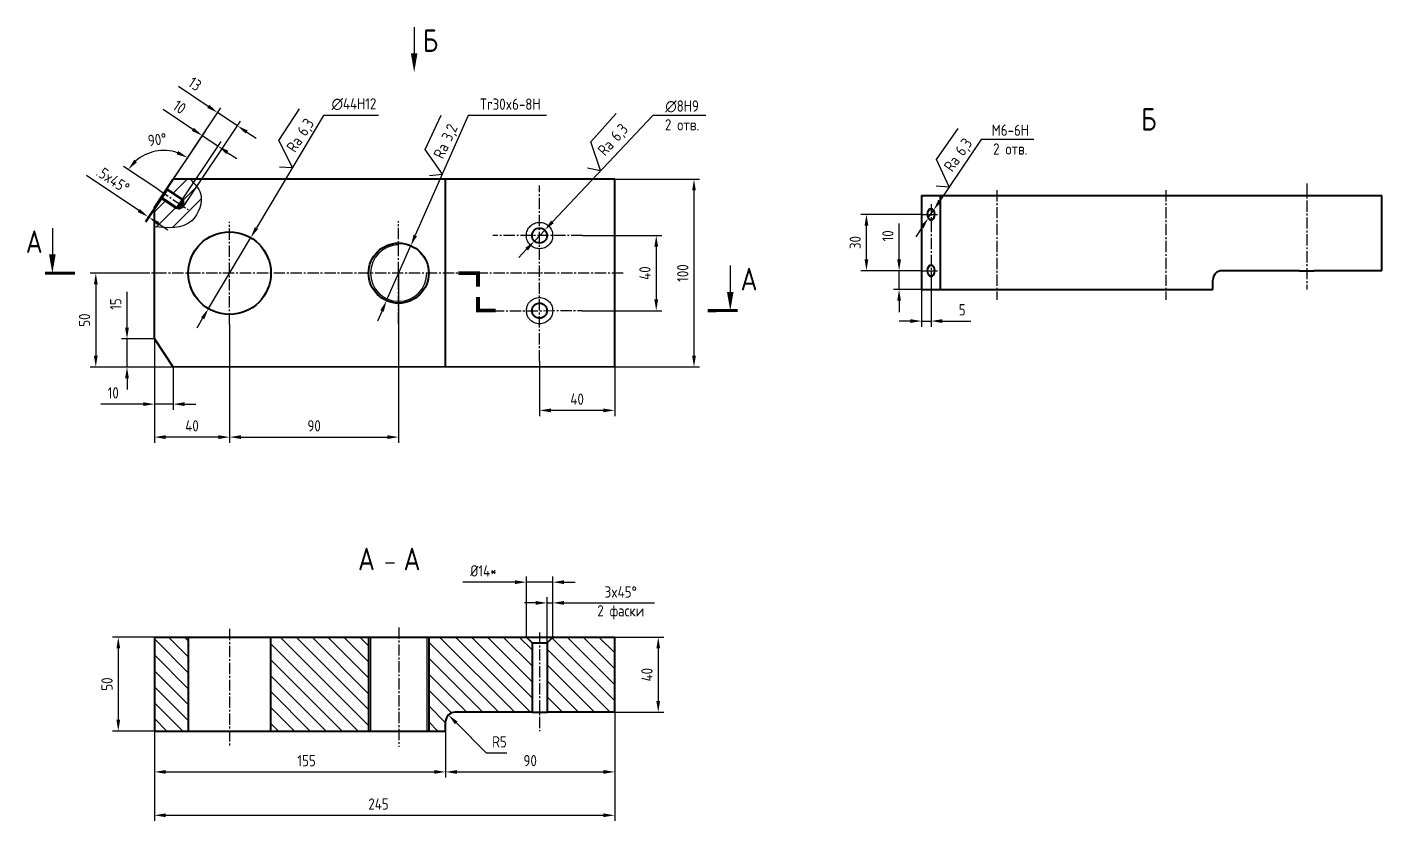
# Model space of a CAD drawing. Header units: millimetres. Extents: x 7762 to 33329, y -3692 to 24298.
# Drawn here: x 7762 to 8483, y -3636 to -3213 of the extents above; entities that cross this region are included whole.
import ezdxf
from ezdxf.enums import TextEntityAlignment as Align

# ---------------------------------------------------------------- set-up
doc = ezdxf.new("R2010")
doc.units = ezdxf.units.MM
doc.linetypes.add('CENTER2', pattern=[1.125, 0.75, -0.125, 0.125, -0.125])
doc.linetypes.add('HIDDEN', pattern=[9.525, 6.35, -3.175])
for name, color, linetype in [('Bord', 1, 'Continuous'), ('CEN2', 5, 'CENTER2'), ('Dim', 7, 'Continuous'), ('Hatch', 250, 'Continuous'), ('Hide', 250, 'HIDDEN'), ('Text', 3, 'Continuous'), ('Textb', 6, 'Continuous')]:
    doc.layers.add(name, color=color, linetype=linetype)
doc.layers.add('Cont', color=6, linetype='Continuous', lineweight=40)
doc.styles.add('GOST2_304', font='cs_gost2304.shx', dxfattribs={"oblique": 15})
doc.styles.add('Style1', font='romans.shx', dxfattribs={"width": 0.8})
doc.dimstyles.new('Dia_2', dxfattribs={"dimscale": 2, "dimtxt": 3, "dimasz": 3, "dimexe": 1.25, "dimexo": 0, "dimgap": 1.5, "dimtad": 2, "dimtoh": 1, "dimtxsty": 'Style1', "dimcen": 2.5, "dimclrt": 3, "dimadec": 0, "dimazin": 0, "dimtfac": 1, "dimtmove": 1, "dimatfit": 3, "dimfxl": 1, "dimarcsym": 0})
doc.dimstyles.new('LIN_2', dxfattribs={"dimscale": 2, "dimtxt": 3, "dimasz": 3, "dimexe": 1.5, "dimexo": 0, "dimgap": 1.5, "dimtad": 1, "dimzin": 13, "dimdsep": 46, "dimtxsty": 'Style1', "dimcen": 0, "dimclrt": 3, "dimadec": 0, "dimazin": 0, "dimtfac": 1, "dimtmove": 0, "dimatfit": 0, "dimfxl": 1, "dimtolj": 1, "dimtzin": 13, "dimarcsym": 0})
pattern_1 = [(135, (7622.004, -3645.1846), (-4.24264, -4.24264), [])]

# ---------------------------------------------------------------- blocks, each defined once
blk = doc.blocks.new('razrez07')
at = {"layer": 'Text'}
blk.add_lwpolyline([(0, 12), (0, 5)], dxfattribs=at)
blk.add_lwpolyline([(0, 0, 0, 1.76, 0), (0, 5, 1.76, 1.76, 0)], format="xyseb", dxfattribs=at)
at = {"layer": 'Text', "const_width": 0.8}
blk.add_lwpolyline([(-2, 0), (6, 0)], dxfattribs=at)
at = {"layer": 'Textb', "style": 'GOST2_304', "oblique": 15}
blk.add_attdef('А', (-7.09, 5.4), '', height=6, dxfattribs=at)
blk = doc.blocks.new('*D107')
at = {"layer": 'Defpoints', "color": 0, "transparency": 16777216}
for p in [(8074.82, -3538.06), (8074.82, -3578.06), (8097.98, -3578.06)]:
    blk.add_point(p, dxfattribs=at)
at = {"layer": 'Dim', "color": 0, "lineweight": -2, "transparency": 16777216}
for p, q in [((8074.82, -3538.06), (8100.98, -3538.06)), ((8097.98, -3544.06), (8097.98, -3572.06)), ((8074.82, -3578.06), (8100.98, -3578.06))]:
    blk.add_line(p, q, dxfattribs=at)
at = {"layer": 'Dim', "color": 0, "transparency": 16777216}
for points in [[(8096.98, -3544.06), (8098.98, -3544.06), (8097.98, -3538.06)], [(8096.98, -3572.06), (8098.98, -3572.06), (8097.98, -3578.06)]]:
    blk.add_solid(points, dxfattribs=at)
at = {"layer": 'Dim', "color": 3, "transparency": 16777216, "insert": (8091.98, -3558.06), "char_height": 6, "attachment_point": 5, "rotation": 90, "style": 'Style1'}
blk.add_mtext('\\A1;40', dxfattribs=at)
blk = doc.blocks.new('*D108')
at = {"layer": 'Defpoints', "color": 0, "transparency": 16777216}
for p in [(7829.82, -3588.06), (7984.82, -3588.06), (7984.82, -3609.84)]:
    blk.add_point(p, dxfattribs=at)
at = {"layer": 'Dim', "color": 0, "lineweight": -2, "transparency": 16777216}
for p, q in [((7829.82, -3588.06), (7829.82, -3612.84)), ((7984.82, -3588.06), (7984.82, -3612.84)), ((7835.82, -3609.84), (7978.82, -3609.84))]:
    blk.add_line(p, q, dxfattribs=at)
at = {"layer": 'Dim', "color": 0, "transparency": 16777216}
for points in [[(7835.82, -3608.84), (7835.82, -3610.84), (7829.82, -3609.84)], [(7978.82, -3608.84), (7978.82, -3610.84), (7984.82, -3609.84)]]:
    blk.add_solid(points, dxfattribs=at)
at = {"layer": 'Dim', "color": 3, "transparency": 16777216, "insert": (7910.8, -3603.84), "char_height": 6, "attachment_point": 5, "style": 'Style1'}
blk.add_mtext('\\A1;155', dxfattribs=at)
blk = doc.blocks.new('*D109')
at = {"layer": 'Defpoints', "color": 0, "transparency": 16777216}
for p in [(7829.82, -3538.06), (7810.57, -3588.06), (7829.82, -3588.06)]:
    blk.add_point(p, dxfattribs=at)
at = {"layer": 'Dim', "color": 0, "lineweight": -2, "transparency": 16777216}
for p, q in [((7829.82, -3538.06), (7807.57, -3538.06)), ((7810.57, -3544.06), (7810.57, -3582.06)), ((7829.82, -3588.06), (7807.57, -3588.06))]:
    blk.add_line(p, q, dxfattribs=at)
at = {"layer": 'Dim', "color": 0, "transparency": 16777216}
for points in [[(7809.57, -3544.06), (7811.57, -3544.06), (7810.57, -3538.06)], [(7809.57, -3582.06), (7811.57, -3582.06), (7810.57, -3588.06)]]:
    blk.add_solid(points, dxfattribs=at)
at = {"layer": 'Dim', "color": 3, "transparency": 16777216, "insert": (7804.57, -3563.06), "char_height": 6, "attachment_point": 5, "rotation": 90, "style": 'Style1'}
blk.add_mtext('\\A1;50', dxfattribs=at)
blk = doc.blocks.new('*D110')
at = {"layer": 'Defpoints', "color": 0, "transparency": 16777216}
for p in [(8074.82, -3578.06), (7984.82, -3588.06), (8074.82, -3609.84)]:
    blk.add_point(p, dxfattribs=at)
at = {"layer": 'Dim', "color": 0, "lineweight": -2, "transparency": 16777216}
for p, q in [((8074.82, -3578.06), (8074.82, -3612.84)), ((7984.82, -3588.06), (7984.82, -3612.84)), ((7990.82, -3609.84), (8068.82, -3609.84))]:
    blk.add_line(p, q, dxfattribs=at)
at = {"layer": 'Dim', "color": 0, "transparency": 16777216}
for points in [[(7990.82, -3608.84), (7990.82, -3610.84), (7984.82, -3609.84)], [(8068.82, -3608.84), (8068.82, -3610.84), (8074.82, -3609.84)]]:
    blk.add_solid(points, dxfattribs=at)
at = {"layer": 'Dim', "color": 3, "transparency": 16777216, "insert": (8029.82, -3603.84), "char_height": 6, "attachment_point": 5, "style": 'Style1'}
blk.add_mtext('\\A1;90', dxfattribs=at)
blk = doc.blocks.new('*D111')
at = {"layer": 'Defpoints', "color": 0, "transparency": 16777216}
for p in [(8074.82, -3578.06), (7829.82, -3588.06), (8074.82, -3632.93)]:
    blk.add_point(p, dxfattribs=at)
at = {"layer": 'Dim', "color": 0, "lineweight": -2, "transparency": 16777216}
for p, q in [((8074.82, -3578.06), (8074.82, -3635.93)), ((7829.82, -3588.06), (7829.82, -3635.93)), ((7835.82, -3632.93), (8068.82, -3632.93))]:
    blk.add_line(p, q, dxfattribs=at)
at = {"layer": 'Dim', "color": 0, "transparency": 16777216}
for points in [[(7835.82, -3631.93), (7835.82, -3633.93), (7829.82, -3632.93)], [(8068.82, -3631.93), (8068.82, -3633.93), (8074.82, -3632.93)]]:
    blk.add_solid(points, dxfattribs=at)
at = {"layer": 'Dim', "color": 3, "transparency": 16777216, "insert": (7949.1, -3626.93), "char_height": 6, "attachment_point": 5, "style": 'Style1'}
blk.add_mtext('\\A1;245', dxfattribs=at)
blk = doc.blocks.new('*D112')
at = {"layer": 'Defpoints', "color": 0, "transparency": 16777216}
for p in [(7821.26, -3344.24), (7798.6, -3394.23), (7839.82, -3394.23)]:
    blk.add_point(p, dxfattribs=at)
at = {"layer": 'Dim', "color": 0, "lineweight": -2, "transparency": 16777216}
for p, q in [((7821.26, -3344.24), (7795.6, -3344.24)), ((7798.6, -3350.24), (7798.6, -3388.23)), ((7839.82, -3394.23), (7795.6, -3394.23))]:
    blk.add_line(p, q, dxfattribs=at)
at = {"layer": 'Dim', "color": 0, "transparency": 16777216}
for points in [[(7797.6, -3350.24), (7799.6, -3350.24), (7798.6, -3344.24)], [(7797.6, -3388.23), (7799.6, -3388.23), (7798.6, -3394.23)]]:
    blk.add_solid(points, dxfattribs=at)
at = {"layer": 'Dim', "color": 3, "transparency": 16777216, "insert": (7792.6, -3369.24), "char_height": 6, "attachment_point": 5, "rotation": 90, "style": 'Style1'}
blk.add_mtext('\\A1;50', dxfattribs=at)
blk = doc.blocks.new('*D113')
at = {"layer": 'Defpoints', "color": 0, "transparency": 16777216}
for p in [(7959.81, -3343.89), (7869.81, -3371.52), (7959.81, -3431.54)]:
    blk.add_point(p, dxfattribs=at)
at = {"layer": 'Dim', "color": 0, "lineweight": -2, "transparency": 16777216}
for p, q in [((7959.81, -3343.89), (7959.81, -3434.54)), ((7869.81, -3371.52), (7869.81, -3434.54)), ((7875.81, -3431.54), (7953.81, -3431.54))]:
    blk.add_line(p, q, dxfattribs=at)
at = {"layer": 'Dim', "color": 0, "transparency": 16777216}
for points in [[(7875.81, -3430.54), (7875.81, -3432.54), (7869.81, -3431.54)], [(7953.81, -3430.54), (7953.81, -3432.54), (7959.81, -3431.54)]]:
    blk.add_solid(points, dxfattribs=at)
at = {"layer": 'Dim', "color": 3, "transparency": 16777216, "insert": (7914.81, -3425.54), "char_height": 6, "attachment_point": 5, "style": 'Style1'}
blk.add_mtext('\\A1;90', dxfattribs=at)
blk = doc.blocks.new('*D114')
at = {"layer": 'Defpoints', "color": 0, "transparency": 16777216}
for p in [(8074.8, -3294.2), (8074.82, -3394.2), (8117.02, -3394.2)]:
    blk.add_point(p, dxfattribs=at)
at = {"layer": 'Dim', "color": 0, "lineweight": -2, "transparency": 16777216}
for p, q in [((8074.8, -3294.2), (8120.02, -3294.2)), ((8117.02, -3300.2), (8117.02, -3388.2)), ((8074.82, -3394.2), (8120.02, -3394.2))]:
    blk.add_line(p, q, dxfattribs=at)
at = {"layer": 'Dim', "color": 0, "transparency": 16777216}
for points in [[(8116.02, -3300.2), (8118.02, -3300.2), (8117.02, -3294.2)], [(8116.02, -3388.2), (8118.02, -3388.2), (8117.02, -3394.2)]]:
    blk.add_solid(points, dxfattribs=at)
at = {"layer": 'Dim', "color": 3, "transparency": 16777216, "insert": (8111.02, -3344.2), "char_height": 6, "attachment_point": 5, "rotation": 90, "style": 'Style1'}
blk.add_mtext('\\A1;100', dxfattribs=at)
blk = doc.blocks.new('*D115')
at = {"layer": 'Defpoints', "color": 0, "transparency": 16777216}
for p in [(8057.63, -3324.21), (8057.57, -3364.21), (8096.92, -3364.21)]:
    blk.add_point(p, dxfattribs=at)
at = {"layer": 'Dim', "color": 0, "lineweight": -2, "transparency": 16777216}
for p, q in [((8057.63, -3324.21), (8099.92, -3324.21)), ((8096.92, -3330.21), (8096.92, -3358.21)), ((8057.57, -3364.21), (8099.92, -3364.21))]:
    blk.add_line(p, q, dxfattribs=at)
at = {"layer": 'Dim', "color": 0, "transparency": 16777216}
for points in [[(8095.92, -3330.21), (8097.92, -3330.21), (8096.92, -3324.21)], [(8095.92, -3358.21), (8097.92, -3358.21), (8096.92, -3364.21)]]:
    blk.add_solid(points, dxfattribs=at)
at = {"layer": 'Dim', "color": 3, "transparency": 16777216, "insert": (8090.92, -3344.21), "char_height": 6, "attachment_point": 5, "rotation": 90, "style": 'Style1'}
blk.add_mtext('\\A1;40', dxfattribs=at)
blk = doc.blocks.new('*D116')
at = {"layer": 'Defpoints', "color": 0, "transparency": 16777216}
for p in [(7881.07, -3325.33), (7858.55, -3363.13)]:
    blk.add_point(p, dxfattribs=at)
at = {"layer": 'Dim', "color": 0, "lineweight": -2, "transparency": 16777216}
for p, q in [((7919.87, -3260.24), (7884.15, -3320.18)), ((7949.16, -3260.24), (7919.87, -3260.24)), ((7858.55, -3363.13), (7881.07, -3325.33)), ((7855.48, -3368.28), (7852.4, -3373.44))]:
    blk.add_line(p, q, dxfattribs=at)
at = {"layer": 'Dim', "color": 0, "transparency": 16777216}
for points in [[(7883.29, -3319.67), (7885.01, -3320.69), (7881.07, -3325.33)], [(7854.62, -3367.77), (7856.33, -3368.79), (7858.55, -3363.13)]]:
    blk.add_solid(points, dxfattribs=at)
at = {"layer": 'Dim', "color": 3, "transparency": 16777216, "insert": (7936.01, -3254.24), "char_height": 6, "attachment_point": 5, "style": 'Style1'}
blk.add_mtext('∅44H12', dxfattribs=at)
blk = doc.blocks.new('*D117')
at = {"layer": 'Defpoints', "color": 0, "transparency": 16777216}
for p in [(7966.27, -3329.58), (7953.37, -3358.86)]:
    blk.add_point(p, dxfattribs=at)
at = {"layer": 'Dim', "color": 0, "lineweight": -2, "transparency": 16777216}
for p, q in [((7996.81, -3260.24), (7968.68, -3324.09)), ((8038.44, -3260.24), (7996.81, -3260.24)), ((7953.37, -3358.86), (7966.27, -3329.58)), ((7950.95, -3364.35), (7948.53, -3369.84))]:
    blk.add_line(p, q, dxfattribs=at)
at = {"layer": 'Dim', "color": 0, "transparency": 16777216}
for points in [[(7967.77, -3323.68), (7969.6, -3324.49), (7966.27, -3329.58)], [(7950.03, -3363.95), (7951.86, -3364.76), (7953.37, -3358.86)]]:
    blk.add_solid(points, dxfattribs=at)
at = {"layer": 'Dim', "color": 3, "transparency": 16777216, "insert": (8019.12, -3254.24), "char_height": 6, "attachment_point": 5, "style": 'Style1'}
blk.add_mtext('Tr30x6-8H', dxfattribs=at)
blk = doc.blocks.new('*D118')
at = {"layer": 'Defpoints', "color": 0, "transparency": 16777216}
for p in [(8037.56, -3321.29), (8032.06, -3327.12)]:
    blk.add_point(p, dxfattribs=at)
at = {"layer": 'Dim', "color": 0, "lineweight": -2, "transparency": 16777216}
for p, q in [((8095.1, -3260.24), (8041.67, -3316.93)), ((8123.25, -3260.24), (8095.1, -3260.24)), ((8032.06, -3327.12), (8037.56, -3321.29)), ((8027.94, -3331.49), (8023.83, -3335.86))]:
    blk.add_line(p, q, dxfattribs=at)
at = {"layer": 'Dim', "color": 0, "transparency": 16777216}
for points in [[(8040.94, -3316.24), (8042.4, -3317.61), (8037.56, -3321.29)], [(8027.22, -3330.81), (8028.67, -3332.18), (8032.06, -3327.12)]]:
    blk.add_solid(points, dxfattribs=at)
at = {"layer": 'Dim', "color": 3, "transparency": 16777216, "insert": (8110.67, -3260.24), "char_height": 6, "attachment_point": 5, "style": 'Style1'}
blk.add_mtext('∅8H9\\P2 отв.', dxfattribs=at)
blk = doc.blocks.new('*D119')
at = {"layer": 'Defpoints', "color": 0, "transparency": 16777216}
for p in [(8038.82, -3519.82), (8041.82, -3538.06), (8038.82, -3541.06)]:
    blk.add_point(p, dxfattribs=at)
at = {"layer": 'Dim', "color": 0, "lineweight": -2, "transparency": 16777216}
for p, q in [((8038.82, -3541.06), (8038.82, -3516.82)), ((8041.82, -3538.06), (8041.82, -3516.82)), ((8032.82, -3519.82), (8026.82, -3519.82)), ((8038.82, -3519.82), (8041.82, -3519.82)), ((8047.82, -3519.82), (8096, -3519.82))]:
    blk.add_line(p, q, dxfattribs=at)
at = {"layer": 'Dim', "color": 0, "transparency": 16777216}
for points in [[(8032.82, -3518.82), (8032.82, -3520.82), (8038.82, -3519.82)], [(8047.82, -3518.82), (8047.82, -3520.82), (8041.82, -3519.82)]]:
    blk.add_solid(points, dxfattribs=at)
at = {"layer": 'Dim', "color": 3, "transparency": 16777216, "insert": (8078.03, -3519.82), "char_height": 6, "attachment_point": 5, "style": 'Style1'}
blk.add_mtext('\\A1;3x45%%D\\P2 фаски', dxfattribs=at)
blk = doc.blocks.new('*D120')
at = {"layer": 'Defpoints', "color": 0, "transparency": 16777216}
for p in [(7989.82, -3583.06), (7993.35, -3586.59)]:
    blk.add_point(p, dxfattribs=at)
at = {"layer": 'Dim', "color": 0, "lineweight": -2, "transparency": 16777216}
for p, q in [((8006.58, -3599.83), (7990.52, -3583.76)), ((8017.35, -3599.83), (8006.58, -3599.83))]:
    blk.add_line(p, q, dxfattribs=at)
at = {"layer": 'Dim', "color": 0, "transparency": 16777216}
blk.add_solid([(7991.23, -3583.06), (7989.82, -3584.47), (7986.28, -3579.52)], dxfattribs=at)
at = {"layer": 'Dim', "color": 3, "transparency": 16777216, "insert": (8013.47, -3593.83), "char_height": 6, "attachment_point": 5, "style": 'Style1'}
blk.add_mtext('R5', dxfattribs=at)
blk = doc.blocks.new('*D121')
at = {"layer": 'Defpoints', "color": 0, "transparency": 16777216}
for p in [(8027.82, -3508.79), (8027.82, -3538.06), (8041.82, -3538.06)]:
    blk.add_point(p, dxfattribs=at)
at = {"layer": 'Dim', "color": 0, "lineweight": -2, "transparency": 16777216}
for p, q in [((8021.82, -3508.79), (7994.04, -3508.79)), ((8027.82, -3538.06), (8027.82, -3505.79)), ((8041.82, -3508.79), (8027.82, -3508.79)), ((8041.82, -3538.06), (8041.82, -3505.79)), ((8047.82, -3508.79), (8053.82, -3508.79))]:
    blk.add_line(p, q, dxfattribs=at)
at = {"layer": 'Dim', "color": 0, "transparency": 16777216}
for points in [[(8021.82, -3507.79), (8021.82, -3509.79), (8027.82, -3508.79)], [(8047.82, -3507.79), (8047.82, -3509.79), (8041.82, -3508.79)]]:
    blk.add_solid(points, dxfattribs=at)
at = {"layer": 'Dim', "color": 3, "transparency": 16777216, "insert": (8004.93, -3502.79), "char_height": 6, "attachment_point": 5, "style": 'Style1'}
blk.add_mtext('\\A1;%%C14*', dxfattribs=at)
blk = doc.blocks.new('*D122')
at = {"layer": 'Defpoints', "color": 0, "transparency": 16777216}
for p in [(8034.82, -3391.16), (8074.82, -3394.2), (8034.82, -3417.31)]:
    blk.add_point(p, dxfattribs=at)
at = {"layer": 'Dim', "color": 0, "lineweight": -2, "transparency": 16777216}
for p, q in [((8034.82, -3391.16), (8034.82, -3420.31)), ((8074.82, -3394.2), (8074.82, -3420.31)), ((8068.82, -3417.31), (8040.82, -3417.31))]:
    blk.add_line(p, q, dxfattribs=at)
at = {"layer": 'Dim', "color": 0, "transparency": 16777216}
for points in [[(8040.82, -3416.31), (8040.82, -3418.31), (8034.82, -3417.31)], [(8068.82, -3416.31), (8068.82, -3418.31), (8074.82, -3417.31)]]:
    blk.add_solid(points, dxfattribs=at)
at = {"layer": 'Dim', "color": 3, "transparency": 16777216, "insert": (8054.82, -3411.31), "char_height": 6, "attachment_point": 5, "style": 'Style1'}
blk.add_mtext('\\A1;40', dxfattribs=at)
blk = doc.blocks.new('ZNAK18')
at = {"layer": 'Textb'}
blk.add_line((6.83, 2.36), (9.27, 2.36), dxfattribs=at)
at = {"layer": 'Text', "style": 'Style1', "width": 0.8}
for p in [(3.82, -1.01), (15.94, -1.01)]:
    blk.add_attdef('1', p, '', height=3, dxfattribs=at)
at = {"layer": 'Textb', "style": 'Style1', "width": 0.8}
for p in [(4.02, 0.37), (16.14, 0.37)]:
    blk.add_attdef('А', text='', height=6, dxfattribs=at).set_placement(p, align=Align.RIGHT)
blk = doc.blocks.new('sherISO_03')
at = {"layer": 'Text'}
blk.add_line((4.04, 7), (14.12, 7), dxfattribs=at)
blk.add_lwpolyline([(-1.73, 3), (0, 0), (4.04, 7)], dxfattribs=at)
at = {"layer": 'Text', "style": 'Style1', "width": 0.8}
blk.add_text('Ra', height=3, dxfattribs=at).set_placement((3.58, 1.5))
blk.add_attdef('6,3', (8.73, 1.5), '', height=3, dxfattribs=at)
blk = doc.blocks.new('*D96')
at = {"layer": 'Defpoints', "color": 0, "transparency": 16777216}
for p in [(7869.81, -3371.52), (7829.82, -3379.24), (7829.82, -3431.54)]:
    blk.add_point(p, dxfattribs=at)
at = {"layer": 'Dim', "color": 0, "lineweight": -2, "transparency": 16777216}
for p, q in [((7869.81, -3371.52), (7869.81, -3434.54)), ((7829.82, -3379.24), (7829.82, -3434.54)), ((7863.81, -3431.54), (7835.82, -3431.54))]:
    blk.add_line(p, q, dxfattribs=at)
at = {"layer": 'Dim', "color": 0, "transparency": 16777216}
for points in [[(7835.82, -3430.54), (7835.82, -3432.54), (7829.82, -3431.54)], [(7863.81, -3430.54), (7863.81, -3432.54), (7869.81, -3431.54)]]:
    blk.add_solid(points, dxfattribs=at)
at = {"layer": 'Dim', "color": 3, "transparency": 16777216, "insert": (7849.82, -3425.54), "char_height": 6, "attachment_point": 5, "style": 'Style1'}
blk.add_mtext('\\A1;40', dxfattribs=at)
blk = doc.blocks.new('*D97')
at = {"layer": 'Defpoints', "color": 0, "transparency": 16777216}
for p in [(7829.82, -3379.24), (7839.82, -3394.23), (7829.82, -3413.98)]:
    blk.add_point(p, dxfattribs=at)
at = {"layer": 'Dim', "color": 0, "lineweight": -2, "transparency": 16777216}
for p, q in [((7829.82, -3379.24), (7829.82, -3416.98)), ((7839.82, -3394.23), (7839.82, -3416.98)), ((7823.82, -3413.98), (7801.34, -3413.98)), ((7839.82, -3413.98), (7829.82, -3413.98)), ((7845.82, -3413.98), (7851.82, -3413.98))]:
    blk.add_line(p, q, dxfattribs=at)
at = {"layer": 'Dim', "color": 0, "transparency": 16777216}
for points in [[(7823.82, -3412.98), (7823.82, -3414.98), (7829.82, -3413.98)], [(7845.82, -3412.98), (7845.82, -3414.98), (7839.82, -3413.98)]]:
    blk.add_solid(points, dxfattribs=at)
at = {"layer": 'Dim', "color": 3, "transparency": 16777216, "insert": (7807.89, -3407.98), "char_height": 6, "attachment_point": 5, "style": 'Style1'}
blk.add_mtext('\\A1;10', dxfattribs=at)
blk = doc.blocks.new('*D98')
at = {"layer": 'Defpoints', "color": 0, "transparency": 16777216}
for p in [(7815.21, -3379.24), (7829.82, -3379.24), (7839.82, -3394.23)]:
    blk.add_point(p, dxfattribs=at)
at = {"layer": 'Dim', "color": 0, "lineweight": -2, "transparency": 16777216}
for p, q in [((7815.21, -3373.24), (7815.21, -3354.15)), ((7829.82, -3379.24), (7812.21, -3379.24)), ((7815.21, -3394.23), (7815.21, -3379.24)), ((7839.82, -3394.23), (7812.21, -3394.23)), ((7815.21, -3400.23), (7815.21, -3406.23))]:
    blk.add_line(p, q, dxfattribs=at)
at = {"layer": 'Dim', "color": 0, "transparency": 16777216}
for points in [[(7814.21, -3373.24), (7816.21, -3373.24), (7815.21, -3379.24)], [(7814.21, -3400.23), (7816.21, -3400.23), (7815.21, -3394.23)]]:
    blk.add_solid(points, dxfattribs=at)
at = {"layer": 'Dim', "color": 3, "transparency": 16777216, "insert": (7809.21, -3360.69), "char_height": 6, "attachment_point": 5, "rotation": 90, "style": 'Style1'}
blk.add_mtext('\\A1;15', dxfattribs=at)
blk = doc.blocks.new('*D99')
at = {"layer": 'Defpoints', "color": 0, "transparency": 16777216}
for p in [(7863.62, -3276.58), (7834.81, -3301.74), (7843.13, -3307.29)]:
    blk.add_point(p, dxfattribs=at)
at = {"layer": 'Dim', "color": 0, "lineweight": -2, "transparency": 16777216}
for p, q in [((7850.31, -3267.7), (7834.44, -3257.11)), ((7834.81, -3301.74), (7856.97, -3268.54)), ((7863.62, -3276.58), (7855.3, -3271.03)), ((7843.13, -3307.29), (7865.29, -3274.09)), ((7868.61, -3279.91), (7873.6, -3283.25))]:
    blk.add_line(p, q, dxfattribs=at)
at = {"layer": 'Dim', "color": 0, "transparency": 16777216}
for points in [[(7850.87, -3266.87), (7849.76, -3268.53), (7855.3, -3271.03)], [(7869.17, -3279.08), (7868.06, -3280.75), (7863.62, -3276.58)]]:
    blk.add_solid(points, dxfattribs=at)
at = {"layer": 'Dim', "color": 3, "transparency": 16777216, "insert": (7843.21, -3255.75), "char_height": 6, "attachment_point": 5, "rotation": 326.28219, "style": 'Style1'}
blk.add_mtext('\\A1;10', dxfattribs=at)
blk = doc.blocks.new('*D100')
at = {"layer": 'Defpoints', "color": 0, "transparency": 16777216}
for p in [(7873.95, -3265.75), (7834.81, -3301.74), (7845.28, -3308.72)]:
    blk.add_point(p, dxfattribs=at)
at = {"layer": 'Dim', "color": 0, "lineweight": -2, "transparency": 16777216}
for p, q in [((7858.5, -3255.44), (7842.62, -3244.84)), ((7834.81, -3301.74), (7865.15, -3256.27)), ((7873.95, -3265.75), (7863.49, -3258.77)), ((7845.28, -3308.72), (7875.62, -3263.25)), ((7878.94, -3269.08), (7883.93, -3272.41))]:
    blk.add_line(p, q, dxfattribs=at)
at = {"layer": 'Dim', "color": 0, "transparency": 16777216}
for points in [[(7859.05, -3254.6), (7857.94, -3256.27), (7863.49, -3258.77)], [(7879.5, -3268.25), (7878.39, -3269.91), (7873.95, -3265.75)]]:
    blk.add_solid(points, dxfattribs=at)
at = {"layer": 'Dim', "color": 3, "transparency": 16777216, "insert": (7851.4, -3243.48), "char_height": 6, "attachment_point": 5, "rotation": 326.28219, "style": 'Style1'}
blk.add_mtext('\\A1;13', dxfattribs=at)
blk = doc.blocks.new('*D101')
at = {"layer": 'Defpoints', "color": 0, "transparency": 16777216}
for p in [(7833.15, -3304.23), (7833.84, -3304.09), (7826.47, -3314.23)]:
    blk.add_point(p, dxfattribs=at)
at = {"layer": 'Dim', "color": 0, "lineweight": -2, "transparency": 16777216}
for p, q in [((7821.48, -3310.9), (7793.6, -3292.3)), ((7833.15, -3304.23), (7824.81, -3316.73)), ((7833.84, -3304.09), (7825.22, -3317.01)), ((7826.89, -3314.51), (7826.47, -3314.23)), ((7831.88, -3317.84), (7836.87, -3321.17))]:
    blk.add_line(p, q, dxfattribs=at)
at = {"layer": 'Dim', "color": 0, "transparency": 16777216}
for points in [[(7822.04, -3310.07), (7820.93, -3311.73), (7826.47, -3314.23)], [(7832.43, -3317.01), (7831.32, -3318.67), (7826.89, -3314.51)]]:
    blk.add_solid(points, dxfattribs=at)
at = {"layer": 'Dim', "color": 3, "transparency": 16777216, "insert": (7807.8, -3294.56), "char_height": 6, "attachment_point": 5, "rotation": 326.28219, "style": 'Style1'}
blk.add_mtext('\\A1;.5x45%%D', dxfattribs=at)
blk = doc.blocks.new('razrez16')
at = {"layer": 'Text'}
blk.add_lwpolyline([(0, 12), (0, 5)], dxfattribs=at)
blk.add_lwpolyline([(0, 0, 0, 1.76, 0), (0, 5, 1.76, 1.76, 0)], format="xyseb", dxfattribs=at)
at = {"layer": 'Textb', "style": 'Style1', "width": 0.8}
blk.add_attdef('А', (2.3, 5.4), '', height=6, dxfattribs=at)
blk = doc.blocks.new('*D102')
at = {"layer": 'Defpoints', "color": 0, "transparency": 16777216}
for p in [(7824.7, -3281.27), (7839.82, -3294.23), (7832.13, -3299.94), (7829.81, -3309.24), (7847.69, -3310.33)]:
    blk.add_point(p, dxfattribs=at)
at = {"layer": 'Dim', "color": 0, "lineweight": -2, "transparency": 16777216}
for p, q in [((7839.82, -3294.23), (7849.15, -3280.25)), ((7832.13, -3299.94), (7813.33, -3287.4))]:
    blk.add_line(p, q, dxfattribs=at)
blk.add_arc((7834.81, -3301.74), 22.83, 71.38378, 131.1806, dxfattribs=at)
at = {"layer": 'Dim', "color": 0, "transparency": 16777216}
for points in [[(7842.54, -3279.2), (7841.66, -3281), (7847.49, -3282.75)], [(7820.53, -3285.21), (7819.03, -3283.89), (7815.82, -3289.06)]]:
    blk.add_solid(points, dxfattribs=at)
at = {"layer": 'Dim', "color": 3, "transparency": 16777216, "insert": (7831.31, -3273.12), "char_height": 6, "attachment_point": 5, "rotation": 6.97887, "style": 'Style1'}
blk.add_mtext('\\A1;90°', dxfattribs=at)
blk = doc.blocks.new('*D103')
at = {"layer": 'Defpoints', "color": 0, "transparency": 16777216}
for p in [(8238.19, -3352.93), (8243.19, -3347.53), (8238.19, -3369.73)]:
    blk.add_point(p, dxfattribs=at)
at = {"layer": 'Dim', "color": 0, "lineweight": -2, "transparency": 16777216}
for p, q in [((8238.19, -3352.93), (8238.19, -3372.73)), ((8243.19, -3347.53), (8243.19, -3372.73)), ((8232.19, -3369.73), (8226.19, -3369.73)), ((8238.19, -3369.73), (8243.19, -3369.73)), ((8249.19, -3369.73), (8264.39, -3369.73))]:
    blk.add_line(p, q, dxfattribs=at)
at = {"layer": 'Dim', "color": 0, "transparency": 16777216}
for points in [[(8232.19, -3368.73), (8232.19, -3370.73), (8238.19, -3369.73)], [(8249.19, -3368.73), (8249.19, -3370.73), (8243.19, -3369.73)]]:
    blk.add_solid(points, dxfattribs=at)
at = {"layer": 'Dim', "color": 3, "transparency": 16777216, "insert": (8259.79, -3363.73), "char_height": 6, "attachment_point": 5, "style": 'Style1'}
blk.add_mtext('\\A1;5', dxfattribs=at)
blk = doc.blocks.new('ZNAK19')
at = {"layer": 'Text', "style": 'Style1', "width": 0.8}
blk.add_attdef('1', (4.28, -0.84), '', height=3, dxfattribs=at)
at = {"layer": 'Textb', "style": 'Style1', "width": 0.8}
blk.add_attdef('А', text='', height=6, dxfattribs=at).set_placement((4.2, 0.54), align=Align.RIGHT)
blk = doc.blocks.new('*D104')
at = {"layer": 'Defpoints', "color": 0, "transparency": 16777216}
for p in [(8226.19, -3342.93), (8238.64, -3342.93), (8238.19, -3352.93)]:
    blk.add_point(p, dxfattribs=at)
at = {"layer": 'Dim', "color": 0, "lineweight": -2, "transparency": 16777216}
for p, q in [((8226.19, -3336.93), (8226.19, -3317.85)), ((8238.64, -3342.93), (8223.19, -3342.93)), ((8226.19, -3352.93), (8226.19, -3342.93)), ((8238.19, -3352.93), (8223.19, -3352.93)), ((8226.19, -3358.93), (8226.19, -3364.93))]:
    blk.add_line(p, q, dxfattribs=at)
at = {"layer": 'Dim', "color": 0, "transparency": 16777216}
for points in [[(8225.19, -3336.93), (8227.19, -3336.93), (8226.19, -3342.93)], [(8225.19, -3358.93), (8227.19, -3358.93), (8226.19, -3352.93)]]:
    blk.add_solid(points, dxfattribs=at)
at = {"layer": 'Dim', "color": 3, "transparency": 16777216, "insert": (8220.19, -3324.39), "char_height": 6, "attachment_point": 5, "rotation": 90, "style": 'Style1'}
blk.add_mtext('\\A1;10', dxfattribs=at)
blk = doc.blocks.new('*D105')
at = {"layer": 'Defpoints', "color": 0, "transparency": 16777216}
for p in [(8208.82, -3312.93), (8238.64, -3312.93), (8238.64, -3342.93)]:
    blk.add_point(p, dxfattribs=at)
at = {"layer": 'Dim', "color": 0, "lineweight": -2, "transparency": 16777216}
for p, q in [((8238.64, -3312.93), (8205.82, -3312.93)), ((8208.82, -3336.93), (8208.82, -3318.93)), ((8238.64, -3342.93), (8205.82, -3342.93))]:
    blk.add_line(p, q, dxfattribs=at)
at = {"layer": 'Dim', "color": 0, "transparency": 16777216}
for points in [[(8207.82, -3318.93), (8209.82, -3318.93), (8208.82, -3312.93)], [(8207.82, -3336.93), (8209.82, -3336.93), (8208.82, -3342.93)]]:
    blk.add_solid(points, dxfattribs=at)
at = {"layer": 'Dim', "color": 3, "transparency": 16777216, "insert": (8202.82, -3327.93), "char_height": 6, "attachment_point": 5, "rotation": 90, "style": 'Style1'}
blk.add_mtext('\\A1;30', dxfattribs=at)
blk = doc.blocks.new('*D106')
at = {"layer": 'Defpoints', "color": 0, "transparency": 16777216}
for p in [(8241.75, -3314.85), (8244.54, -3310.7)]:
    blk.add_point(p, dxfattribs=at)
at = {"layer": 'Dim', "color": 0, "lineweight": -2, "transparency": 16777216}
for p, q in [((8269.8, -3273.1), (8247.88, -3305.72)), ((8297.95, -3273.1), (8269.8, -3273.1)), ((8241.75, -3314.85), (8244.54, -3310.7)), ((8238.4, -3319.83), (8235.06, -3324.81))]:
    blk.add_line(p, q, dxfattribs=at)
at = {"layer": 'Dim', "color": 0, "transparency": 16777216}
for points in [[(8247.05, -3305.16), (8248.71, -3306.27), (8244.54, -3310.7)], [(8237.57, -3319.27), (8239.23, -3320.38), (8241.75, -3314.85)]]:
    blk.add_solid(points, dxfattribs=at)
at = {"layer": 'Dim', "color": 3, "transparency": 16777216, "insert": (8285.37, -3273.1), "char_height": 6, "attachment_point": 5, "style": 'Style1'}
blk.add_mtext('M6-6H\\P2 отв.', dxfattribs=at)

msp = doc.modelspace()

# ---------------------------------------------------------------- hatches: boundary and pattern name
at = {"layer": 'Hatch'}
h = msp.add_hatch(dxfattribs=at)
h.set_pattern_fill('ANSI31', color=256, scale=2)
h.set_pattern_definition([(45, (7622.004, -3645.1846), (-4.49013, 4.49013), [])])
edge = h.paths.add_edge_path()
edge.add_spline(control_points=[(7829.811, -3319.617), (7837.235, -3320.206), (7850.3, -3321.241), (7857.227, -3302.614), (7851.097, -3296.539), (7848.77, -3294.234)], knot_values=[0, 0, 0, 0, 20.0990144, 35.3735106, 44.7173889, 44.7173889, 44.7173889, 44.7173889], degree=3, periodic=0)
edge.add_line((7848.77, -3294.234), (7839.818, -3294.235))
edge.add_line((7839.818, -3294.235), (7836.478, -3299.24))
edge.add_line((7836.478, -3299.24), (7844.795, -3304.791))
edge.add_line((7844.795, -3304.791), (7844.518, -3305.207))
edge.add_line((7844.518, -3305.207), (7845.35, -3305.762))
edge.add_line((7845.35, -3305.762), (7845.275, -3308.718))
edge.add_line((7845.275, -3308.718), (7842.574, -3309.921))
edge.add_line((7842.574, -3309.921), (7841.742, -3309.366))
edge.add_line((7841.742, -3309.366), (7841.465, -3309.782))
edge.add_line((7841.465, -3309.782), (7833.147, -3304.231))
edge.add_line((7833.147, -3304.231), (7829.806, -3309.236))
edge.add_line((7829.806, -3309.236), (7829.808, -3319.617))
h = msp.add_hatch(dxfattribs=at)
h.set_pattern_fill('_U', color=256, scale=6, angle=135, style=0, pattern_type=0)
h.set_pattern_definition(pattern_1)
h.paths.add_polyline_path([(7847.811, -3588.055), (7847.811, -3538.055), (7829.816, -3538.055), (7829.816, -3588.055)])
h = msp.add_hatch(dxfattribs=at)
h.set_pattern_fill('_U', color=256, scale=6, angle=135, style=0, pattern_type=0)
h.set_pattern_definition(pattern_1)
h.paths.add_polyline_path([(7891.811, -3538.055), (7891.811, -3588.055), (7943.816, -3588.055), (7943.816, -3538.055)])
h = msp.add_hatch(dxfattribs=at)
h.set_pattern_fill('_U', color=256, scale=6, angle=135, style=0, pattern_type=0)
h.set_pattern_definition(pattern_1)
edge = h.paths.add_edge_path()
edge.add_line((7984.816, -3588.055), (7984.816, -3583.055))
edge.add_arc((7989.816, -3583.055), 5, 90, 180, ccw=False)
edge.add_line((7989.816, -3578.055), (8030.816, -3578.055))
edge.add_line((8030.816, -3578.055), (8030.816, -3541.055))
edge.add_line((8030.816, -3541.055), (8027.816, -3538.055))
edge.add_line((8027.816, -3538.055), (7975.816, -3538.055))
edge.add_line((7975.816, -3538.055), (7975.816, -3588.055))
edge.add_line((7975.816, -3588.055), (7984.816, -3588.055))
h = msp.add_hatch(dxfattribs=at)
h.set_pattern_fill('_U', color=256, scale=6, angle=135, style=0, pattern_type=0)
h.set_pattern_definition(pattern_1)
h.paths.add_polyline_path([(8074.816, -3578.055), (8074.816, -3538.055), (8041.816, -3538.055), (8038.816, -3541.055), (8038.816, -3578.055)])

# ---------------------------------------------------------------- linework, layer by layer
at = {"color": 3, "const_width": 2}
for points in [[(7991.587, -3344.214), (8002.049, -3344.213), (8002.05, -3351.389)], [(8011.505, -3364.14), (8002.052, -3364.142), (8002.051, -3356.992)]]:
    msp.add_lwpolyline(points, dxfattribs=at)
at = {"layer": 'Bord'}
for p, q in [((7844.795, -3304.791), (7836.478, -3299.24)), ((7833.147, -3304.231), (7841.465, -3309.782)), ((7944.816, -3538.055), (7944.816, -3588.055)), ((7974.816, -3538.055), (7974.816, -3588.055))]:
    msp.add_line(p, q, dxfattribs=at)
msp.add_arc((7959.816, -3344.219), 15, 90.025596, 0.00768, dxfattribs=at)
at = {"layer": 'Bord', "extrusion": (0, 0, -1)}
for centre in [(8243.188, -3312.932), (8243.188, -3342.932)]:
    msp.add_ellipse(centre, major_axis=(0, -2.8), ratio=0.6428571, start_param=0, end_param=4.712389, dxfattribs=at)
at = {"layer": 'Bord'}
msp.add_open_spline([(7848.77, -3294.234), (7851.097, -3296.539), (7857.227, -3302.614), (7850.3, -3321.241), (7837.235, -3320.206), (7829.811, -3319.617)], degree=3, knots=[0, 0, 0, 0, 9.3438783, 24.6183745, 44.7173889, 44.7173889, 44.7173889, 44.7173889], dxfattribs=at)
at = {"layer": 'CEN2', "ltscale": 8}
for p, q in [((7832.128, -3299.944), (7847.688, -3310.329)), ((8034.817, -3391.162), (8034.805, -3297.54)), ((8278.188, -3300.03), (8278.188, -3358.453)), ((8368.188, -3300.046), (8368.188, -3358.47)), ((8443.188, -3296.522), (8443.188, -3352.932)), ((8243.188, -3307.462), (8243.188, -3347.531)), ((7869.815, -3371.522), (7869.808, -3316.94)), ((7959.815, -3371.178), (7959.807, -3316.596)), ((8238.644, -3312.932), (8247.732, -3312.932)), ((8057.63, -3324.206), (8010.024, -3324.212)), ((8079.293, -3344.203), (7821.259, -3344.237)), ((8238.644, -3342.932), (8247.732, -3342.932)), ((8009.961, -3364.212), (8057.569, -3364.206)), ((7959.816, -3532.923), (7959.816, -3596.479)), ((7869.816, -3533.727), (7869.816, -3596.479)), ((8034.816, -3535.541), (8034.816, -3588.055))]:
    msp.add_line(p, q, dxfattribs=at)
at = {"layer": 'Cont'}
for p, q in [((7829.806, -3309.236), (7839.818, -3294.235)), ((8074.804, -3294.203), (7839.804, -3294.235)), ((7984.818, -3394.215), (7984.804, -3294.215)), ((8074.818, -3394.203), (8074.804, -3294.203)), ((7834.812, -3301.735), (7833.147, -3304.231)), ((7833.84, -3304.092), (7836.616, -3299.934)), ((7834.812, -3301.735), (7836.478, -3299.24)), ((7836.478, -3299.24), (7836.616, -3299.934)), ((7836.616, -3299.934), (7845.35, -3305.762)), ((7829.816, -3379.236), (7829.806, -3309.236)), ((7833.147, -3304.231), (7833.84, -3304.092)), ((7833.84, -3304.092), (7842.574, -3309.921)), ((7841.465, -3309.782), (7844.795, -3304.791)), ((7845.35, -3305.762), (7842.574, -3309.921)), ((7842.574, -3309.921), (7845.275, -3308.718)), ((7845.275, -3308.718), (7845.35, -3305.762)), ((8238.188, -3302.932), (8483.188, -3302.932)), ((8238.188, -3302.932), (8238.188, -3352.932)), ((8248.188, -3352.932), (8248.188, -3302.932)), ((8483.188, -3342.932), (8483.188, -3302.932)), ((8439.188, -3342.932), (8398.188, -3342.932)), ((8439.188, -3342.932), (8447.188, -3342.932)), ((8483.188, -3342.932), (8447.188, -3342.932)), ((8238.188, -3352.932), (8393.188, -3352.932)), ((8393.188, -3352.932), (8393.188, -3347.932)), ((7829.816, -3379.236), (7839.818, -3394.235)), ((8074.818, -3394.203), (7839.818, -3394.235)), ((7829.816, -3538.055), (8074.816, -3538.055)), ((7829.816, -3538.055), (7829.816, -3588.055)), ((7847.811, -3538.055), (7847.811, -3588.055)), ((7891.811, -3588.055), (7891.811, -3538.055)), ((7943.816, -3538.055), (7943.816, -3588.055)), ((7975.816, -3538.055), (7975.816, -3588.055)), ((8027.816, -3538.055), (8030.816, -3541.055)), ((8041.816, -3538.055), (8038.816, -3541.055)), ((8074.816, -3578.055), (8074.816, -3538.055)), ((8030.816, -3541.055), (8038.816, -3541.055)), ((8030.816, -3541.055), (8030.816, -3578.055)), ((8038.816, -3541.055), (8038.816, -3578.055)), ((7984.816, -3588.055), (7984.816, -3583.055)), ((8030.816, -3578.055), (7989.816, -3578.055)), ((8030.816, -3578.055), (8038.816, -3578.055)), ((8074.816, -3578.055), (8038.816, -3578.055)), ((7829.816, -3588.055), (7984.816, -3588.055))]:
    msp.add_line(p, q, dxfattribs=at)
for centre, radius in [((7869.811, -3344.231), 22), ((8034.809, -3324.209), 4.007), ((7959.816, -3344.219), 16), ((8034.814, -3364.209), 4.002)]:
    msp.add_circle(centre, radius, dxfattribs=at)
for centre in [(8398.188, -3347.932), (7989.816, -3583.055)]:
    msp.add_arc(centre, 5, 90, 180, dxfattribs=at)
at = {"layer": 'Cont', "extrusion": (0, 0, -1)}
for centre in [(8243.188, -3312.932), (8243.188, -3342.932)]:
    msp.add_ellipse(centre, major_axis=(0, 3), ratio=0.6666667, start_param=-3.141592653589793, end_param=3.141592653589793, dxfattribs=at)
at = {"layer": 'Hide', "ltscale": 10}
for centre, radius in [((8034.809, -3324.209), 7.007), ((8034.814, -3364.209), 7.002)]:
    msp.add_circle(centre, radius, dxfattribs=at)

# ---------------------------------------------------------------- block references
ref = msp.add_blockref('razrez07', (7775.488, -3344.256), dxfattribs=dict(xscale=2, yscale=2, zscale=2, rotation=0.007677415215995161))
ref.add_attrib('А', 'A', (7761.315, -3333.458), dxfattribs={"layer": 'Textb', "height": 12, "rotation": 0.007677, "style": 'Style1', "width": 0.8})
ref = msp.add_blockref('razrez07', (8136.322, -3364.206), dxfattribs=dict(xscale=-2, yscale=2, zscale=2, rotation=0.007677415210451954))
ref.add_attrib('А', 'A', (8141.806, -3353.405), dxfattribs={"layer": 'Textb', "height": 12, "rotation": 0.007677, "style": 'Style1', "width": 0.8})
at = {"layer": 'Cont', "xscale": 2, "yscale": 2, "zscale": 2}
msp.add_blockref('razrez16', (7968.07, -3237.192), dxfattribs=at).add_auto_attribs({'А': 'Б'})
at = {"layer": 'Cont'}
for p, xscale, yscale, zscale, rotation, values in [((7903.299, -3288.044), 2, 2, 2, 56.84808346512618, {'6,3': '6,3'}), ((8067.166, -3289.562), 2, 2, 2, 48.28686917232148, {'6,3': '6,3'}), ((7983.159, -3291.56), 1.9999999999999993, 1.9999999999999993, 1.9999999999999993, 65.06379364987237, {'6,3': '3,2'})]:
    msp.add_blockref('sherISO_03', p, dxfattribs=dict(at, xscale=xscale, yscale=yscale, zscale=zscale, rotation=rotation)).add_auto_attribs(values)
ref = msp.add_blockref('ZNAK19', (8354.829, -3269.372), dxfattribs=dict(at, xscale=2, yscale=2, zscale=2))
ref.add_attrib('А', 'Б', dxfattribs={"layer": 'Textb', "height": 12, "style": 'Style1', "width": 0.8}).set_placement((8363.223, -3268.288), align=Align.RIGHT)
ref = msp.add_blockref('sherISO_03', (8252.869, -3298.298), dxfattribs=dict(at, xscale=1.9999999999999993, yscale=1.9999999999999993, zscale=1.9999999999999993, rotation=54.9912451256036))
ref.add_attrib('6,3', '6,3', (8260.426, -3282.281), dxfattribs={"layer": 'Text', "height": 6, "rotation": 54.991245, "style": 'Style1', "oblique": 360, "width": 0.8})
ref = msp.add_blockref('ZNAK18', (7939.138, -3503.19), dxfattribs=dict(at, xscale=2, yscale=2, zscale=2))
ref.add_attrib('А', 'А', dxfattribs={"layer": 'Textb', "height": 12, "style": 'Style1', "width": 0.8}).set_placement((7947.181, -3502.445), align=Align.RIGHT)
ref.add_attrib('А', 'А', dxfattribs={"layer": 'Textb', "height": 12, "style": 'Style1', "width": 0.8}).set_placement((7971.421, -3502.445), align=Align.RIGHT)

# ---------------------------------------------------------------- dimensions: what is measured, and where the dimension line sits
at = {"layer": 'Dim'}
for base, p1, p2, angle, picture, middle, dimtype in [((7873.952, -3265.749), (7834.812, -3301.735), (7845.275, -3308.718), 326.28219, '*D100', (7848.065, -3248.473), 161), ((7863.62, -3276.584), (7834.812, -3301.735), (7843.13, -3307.286), 326.28219, '*D99', (7839.878, -3260.74), 161), ((8117.023, -3394.203), (8074.804, -3294.203), (8074.818, -3394.203), 90, '*D114', (8117.023, -3344.203), 160), ((8208.821, -3312.932), (8238.644, -3342.932), (8238.644, -3312.932), 270, '*D105', (8208.821, -3327.932), 160), ((8096.918, -3364.206), (8057.63, -3324.206), (8057.569, -3364.206), 90, '*D115', (8096.918, -3344.206), 160), ((8226.188, -3342.932), (8238.188, -3352.932), (8238.644, -3342.932), 270, '*D104', (8226.188, -3324.389), 160), ((7810.575, -3588.055), (7829.816, -3538.055), (7829.816, -3588.055), 90, '*D109', (7810.575, -3563.055), 160), ((8097.983, -3578.055), (8074.816, -3538.055), (8074.816, -3578.055), 90, '*D107', (8097.983, -3558.055), 160)]:
    dim = msp.add_linear_dim(base=base, p1=p1, p2=p2, angle=angle, dimstyle='LIN_2', override={"dimdec": 0}, dxfattribs=at)
    dim.commit()
    dim.dimension.update_dxf_attribs({"geometry": picture, "text_midpoint": middle, "dimtype": dimtype})
for p1, p2, text, picture, middle in [((7858.548, -3363.129), (7881.075, -3325.333), '<>H12', '*D116', (7919.872, -3260.238)), ((7953.366, -3358.861), (7966.266, -3329.576), 'Tr30x6-8H', '*D117', (7996.807, -3260.238)), ((8032.06, -3327.125), (8037.557, -3321.292), '<>H9\\X2 отв.', '*D118', (8095.103, -3260.238)), ((8241.749, -3314.847), (8244.538, -3310.696), 'M6-6H\\X2 отв.', '*D106', (8269.804, -3273.097))]:
    dim = msp.add_diameter_dim_2p(p1=p1, p2=p2, text=text, dimstyle='Dia_2', override={"dimdec": 1}, dxfattribs=at)
    dim.commit()
    dim.dimension.update_dxf_attribs({"geometry": picture, "text_midpoint": middle, "dimtype": 163})
dim = msp.add_angular_dim_2l(base=(7824.703, -3281.265), line1=((7832.128, -3299.944), (7847.688, -3310.329)), line2=((7829.806, -3309.236), (7839.818, -3294.235)), dimstyle='LIN_2', override={"dimdec": 0}, dxfattribs=at)
dim.commit()
dim.dimension.update_dxf_attribs({"geometry": '*D102', "text_midpoint": (7832.038, -3279.074), "dimtype": 162})
dim = msp.add_linear_dim(base=(7826.472, -3314.233), p1=(7833.84, -3304.092), p2=(7833.147, -3304.231), angle=146.28219, text='<>x45%%D', dimstyle='LIN_2', override={"dimdec": 1}, dxfattribs=at)
dim.commit()
dim.dimension.update_dxf_attribs({"geometry": '*D101', "text_midpoint": (7804.465, -3299.546), "dimtype": 160})
for base, p1, p2, picture, middle in [((7798.603, -3394.235), (7821.259, -3344.237), (7839.818, -3394.235), '*D112', (7792.603, -3369.236)), ((7815.215, -3379.236), (7839.818, -3394.235), (7829.816, -3379.236), '*D98', (7809.215, -3360.693))]:
    dim = msp.add_linear_dim(base=base, p1=p1, p2=p2, angle=90, dimstyle='LIN_2', override={"dimdec": 0}, dxfattribs=at)
    dim.commit()
    dim.dimension.update_dxf_attribs({"geometry": picture, "text_midpoint": middle})
for base, p1, p2, picture, middle in [((7959.811, -3431.538), (7869.815, -3371.522), (7959.811, -3343.887), '*D113', (7914.813, -3431.538)), ((8238.188, -3369.73), (8243.188, -3347.531), (8238.188, -3352.932), '*D103', (8259.788, -3369.73)), ((7829.816, -3413.983), (7839.818, -3394.235), (7829.816, -3379.236), '*D97', (7807.887, -3413.983)), ((8074.816, -3632.931), (7829.816, -3588.055), (8074.816, -3578.055), '*D111', (7949.103, -3632.931)), ((7984.818, -3609.837), (7829.816, -3588.055), (7984.818, -3588.055), '*D108', (7910.798, -3609.837))]:
    dim = msp.add_linear_dim(base=base, p1=p1, p2=p2, dimstyle='LIN_2', override={"dimdec": 0}, dxfattribs=at)
    dim.commit()
    dim.dimension.update_dxf_attribs({"geometry": picture, "text_midpoint": middle, "dimtype": 160})
for base, p1, p2, picture, middle in [((7829.816, -3431.538), (7869.815, -3371.522), (7829.816, -3379.236), '*D96', (7849.815, -3425.538)), ((8034.817, -3417.313), (8074.818, -3394.203), (8034.817, -3391.162), '*D122', (8054.818, -3411.313)), ((8074.816, -3609.837), (7984.816, -3588.055), (8074.816, -3578.055), '*D110', (8029.816, -3603.837))]:
    dim = msp.add_linear_dim(base=base, p1=p1, p2=p2, dimstyle='LIN_2', override={"dimdec": 0}, dxfattribs=at)
    dim.commit()
    dim.dimension.update_dxf_attribs({"geometry": picture, "text_midpoint": middle})
for base, p2, text, override, picture, middle in [((8027.816, -3508.794), (8027.816, -3538.055), '%%C<>*', {"dimdec": 0, "dimpost": ''}, '*D121', (8004.93, -3508.794)), ((8038.816, -3519.823), (8038.816, -3541.055), '<>x45%%D\\X2 фаски', {"dimdec": 0}, '*D119', (8078.03, -3519.823))]:
    dim = msp.add_linear_dim(base=base, p1=(8041.816, -3538.055), p2=p2, text=text, dimstyle='LIN_2', override=override, dxfattribs=at)
    dim.commit()
    dim.dimension.update_dxf_attribs({"geometry": picture, "text_midpoint": middle, "dimtype": 160})
dim = msp.add_radius_dim(center=(7989.816, -3583.055), mpoint=(7993.35, -3586.592), dimstyle='Dia_2', override={"dimdec": 1, "dimse1": 1}, dxfattribs=at)
dim.commit()
dim.dimension.update_dxf_attribs({"geometry": '*D120', "text_midpoint": (8006.581, -3599.829), "dimtype": 164})

doc.saveas('drawing.dxf')
